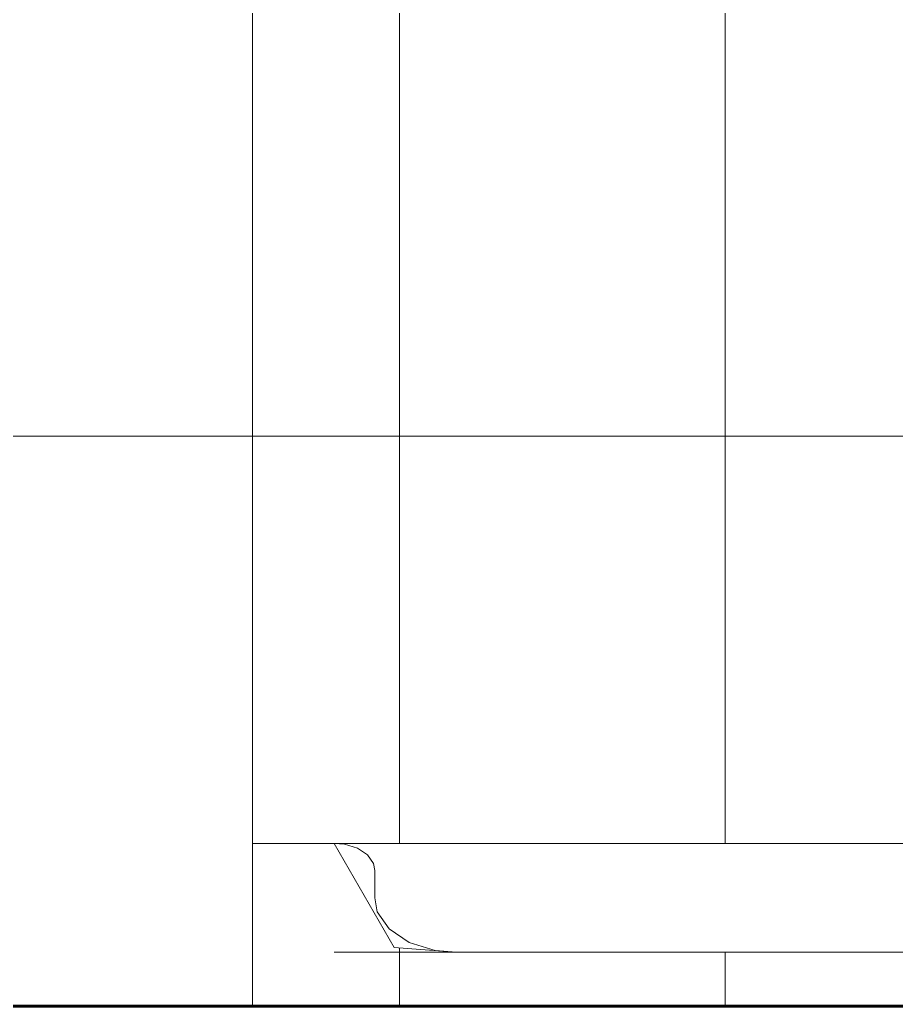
# Model space of a CAD drawing. Header units: metres. Extents: x -41 to 412, y -15 to 25.
# Drawn here: x 325.033 to 325.571, y -14.621 to -14.015 of the extents above; entities that cross this region are included whole.
import ezdxf

# ---------------------------------------------------------------- set-up
doc = ezdxf.new("R2010")
doc.units = ezdxf.units.M
doc.header["$MEASUREMENT"] = 0
doc.set_wipeout_variables(frame=1)
doc.linetypes.add('Wipeout_Contour', pattern=[1, 0, -1])
for name, color, linetype in [('Interior - Furniture', 7, 'Continuous'), ('Interior - Stair & Railing', 7, 'Continuous'), ('Structural - Bearing', 7, 'Continuous')]:
    doc.layers.add(name, color=color, linetype=linetype)

msp = doc.modelspace()

# ---------------------------------------------------------------- hatches: boundary and pattern name
at = {"layer": 'Interior - Stair & Railing', "linetype": 'Continuous', "lineweight": 13}
h = msp.add_hatch(dxfattribs=at)
h.set_pattern_fill('GRID_20X35_0003', color=171, style=0, pattern_type=2)
h.set_pattern_definition([(180, (325.17612, -14.62055), (0, 0.35), []), (90, (325.17612, -14.62055), (0.2, 0), [])])
h.paths.add_polyline_path([(324.07612, -14.62055), (325.17612, -14.62055), (325.17612, -13.42055), (324.07612, -13.42055)])
h.paths.add_polyline_path([(324.37027, -13.63054), (324.37025, -13.62757), (324.37164, -13.62133), (324.37442, -13.61537), (324.37851, -13.60986), (324.38379, -13.60499), (324.39009, -13.60089), (324.39365, -13.59929), (324.39556, -13.59844), (324.39894, -13.59624), (324.40177, -13.59363), (324.4036, -13.59109), (324.40864, -13.5832), (324.40885, -13.58246), (324.4093, -13.58065), (324.40939, -13.58058), (324.4094, -13.58054), (324.64527, -13.58054), (324.64752, -13.53555), (324.64646, -13.53555), (324.64646, -13.52055), (324.64827, -13.52055), (324.64916, -13.50264), (324.64897, -13.5026), (324.64638, -13.50023), (324.64638, -13.4963), (324.64932, -13.48865), (324.65261, -13.48681), (324.66021, -13.48549), (324.67027, -13.48501), (324.68033, -13.48549), (324.68793, -13.48681), (324.69122, -13.48865), (324.69416, -13.4963), (324.69416, -13.50023), (324.69157, -13.5026), (324.69137, -13.50264), (324.69227, -13.52055), (324.69407, -13.52055), (324.69407, -13.53555), (324.69302, -13.53555), (324.69527, -13.58054), (324.93114, -13.58054), (324.93115, -13.58058), (324.93124, -13.58065), (324.93168, -13.58246), (324.93189, -13.5832), (324.93694, -13.59109), (324.93877, -13.59363), (324.9416, -13.59624), (324.94497, -13.59844), (324.94689, -13.59929), (324.95045, -13.60089), (324.95675, -13.60499), (324.96203, -13.60986), (324.96612, -13.61537), (324.9689, -13.62133), (324.97029, -13.62757), (324.97027, -13.63054), (324.97024, -13.63055), (324.95725, -13.63055), (324.95725, -13.63712), (324.95427, -13.65008), (324.9484, -13.66245), (324.93982, -13.67384), (324.92879, -13.68392), (324.91564, -13.69238), (324.90943, -13.69512), (324.89179, -13.70319), (324.85339, -13.71439), (324.81303, -13.72031), (324.78911, -13.72055), (324.55143, -13.72055), (324.5275, -13.72031), (324.48715, -13.71439), (324.44875, -13.70319), (324.43111, -13.69512), (324.4249, -13.69238), (324.41175, -13.68392), (324.40072, -13.67384), (324.39213, -13.66245), (324.38626, -13.65008), (324.38328, -13.63712), (324.38328, -13.63055), (324.3703, -13.63054)], flags=0)

# ---------------------------------------------------------------- linework, layer by layer
at = {"layer": 'Interior - Furniture', "color": 104, "linetype": 'Continuous', "lineweight": 20, "true_color": 0x029e21}
msp.add_line((325.17612, -14.52055), (325.17612, -14.62055), dxfattribs=at)
at = {"layer": 'Interior - Stair & Railing', "color": 171, "linetype": 'Continuous', "lineweight": 13}
msp.add_line((325.17612, -14.52055), (325.17612, -12.82055), dxfattribs=at)
at = {"layer": 'Structural - Bearing', "color": 7, "linetype": 'Continuous', "lineweight": 60}
msp.add_line((324.07612, -14.62055), (325.17612, -14.62055), dxfattribs=at)
at = {"layer": 'Structural - Bearing', "color": 7, "linetype": 'Continuous', "lineweight": 60, "flags": 128}
msp.add_lwpolyline([(325.17612, -14.62055), (326.05612, -14.62055), (326.07612, -14.62055)], dxfattribs=at)

# ---------------------------------------------------------------- wipeouts: each hides what was drawn before it
at = {"color": 254, "linetype": 'Wipeout_Contour', "lineweight": 0, "ltscale": 1303.167271}
msp.add_wipeout([(325.32916, -14.58621), (325.3298, -14.58722), (325.60112, -14.58722), (325.60112, -14.58621)], dxfattribs=at).dxf.layer = 'Interior - Furniture'

# ---------------------------------------------------------------- next in the draw order: wipeouts: each hides what was drawn before it
at = {"color": 254, "linetype": 'Wipeout_Contour', "lineweight": 0, "ltscale": 2933.561819}
msp.add_wipeout([(325.32839, -14.58129), (325.32916, -14.58621), (325.60112, -14.58621), (325.60112, -14.58222), (325.65074, -14.58222), (325.65112, -14.58222), (325.65112, -14.58621), (325.92307, -14.58621), (325.92385, -14.58129)], dxfattribs=at).dxf.layer = 'Interior - Furniture'

# ---------------------------------------------------------------- next in the draw order: wipeouts: each hides what was drawn before it
at = {"color": 254, "linetype": 'Wipeout_Contour', "lineweight": 0, "ltscale": 1303.810581}
msp.add_wipeout([(325.92385, -14.58129), (325.92445, -14.57308), (325.32778, -14.57308), (325.32839, -14.58129)], dxfattribs=at).dxf.layer = 'Interior - Furniture'
at = {"color": 254, "linetype": 'Wipeout_Contour', "lineweight": 0, "ltscale": 1302.435282}
msp.add_wipeout([(325.32916, -14.58621), (325.31877, -14.58621), (325.32131, -14.58722), (325.3298, -14.58722)], dxfattribs=at).dxf.layer = 'Interior - Furniture'

# ---------------------------------------------------------------- next in the draw order: wipeouts: each hides what was drawn before it
at = {"color": 254, "linetype": 'Wipeout_Contour', "lineweight": 0, "ltscale": 1303.808905}
msp.add_wipeout([(325.92445, -14.57308), (325.92482, -14.56254), (325.32742, -14.56254), (325.32778, -14.57308)], dxfattribs=at).dxf.layer = 'Interior - Furniture'
at = {"color": 254, "linetype": 'Wipeout_Contour', "lineweight": 0, "ltscale": 1302.428634}
msp.add_wipeout([(325.32916, -14.58621), (325.32839, -14.58129), (325.31567, -14.58129), (325.31877, -14.58621)], dxfattribs=at).dxf.layer = 'Interior - Furniture'

# ---------------------------------------------------------------- next in the draw order: wipeouts: each hides what was drawn before it
at = {"color": 254, "linetype": 'Wipeout_Contour', "lineweight": 0, "ltscale": 1303.80719}
msp.add_wipeout([(325.92482, -14.56254), (325.92489, -14.55388), (325.32735, -14.55388), (325.32742, -14.56254)], dxfattribs=at).dxf.layer = 'Interior - Furniture'
at = {"color": 254, "linetype": 'Wipeout_Contour', "lineweight": 0, "ltscale": 1302.472844}
msp.add_wipeout([(325.32839, -14.58129), (325.32778, -14.57308), (325.31325, -14.57308), (325.31567, -14.58129)], dxfattribs=at).dxf.layer = 'Interior - Furniture'
at = {"color": 254, "linetype": 'Wipeout_Contour', "lineweight": 0, "ltscale": 1302.323123}
msp.add_wipeout([(325.31877, -14.58621), (325.31169, -14.58621), (325.31669, -14.58722), (325.32131, -14.58722)], dxfattribs=at).dxf.layer = 'Interior - Furniture'

# ---------------------------------------------------------------- next in the draw order: wipeouts: each hides what was drawn before it
at = {"color": 254, "linetype": 'Wipeout_Contour', "lineweight": 0, "ltscale": 1303.80493}
msp.add_wipeout([(325.92489, -14.55388), (325.92489, -14.53722), (325.32735, -14.53722), (325.32735, -14.55388)], dxfattribs=at).dxf.layer = 'Interior - Furniture'
at = {"color": 254, "linetype": 'Wipeout_Contour', "lineweight": 0, "ltscale": 1302.518169}
msp.add_wipeout([(325.32778, -14.57308), (325.32742, -14.56254), (325.31181, -14.56254), (325.31325, -14.57308)], dxfattribs=at).dxf.layer = 'Interior - Furniture'
at = {"color": 254, "linetype": 'Wipeout_Contour', "lineweight": 0, "ltscale": 1302.333939}
msp.add_wipeout([(325.31877, -14.58621), (325.31567, -14.58129), (325.30562, -14.58129), (325.31169, -14.58621)], dxfattribs=at).dxf.layer = 'Interior - Furniture'

# ---------------------------------------------------------------- next in the draw order: wipeouts: each hides what was drawn before it
at = {"color": 254, "linetype": 'Wipeout_Contour', "lineweight": 0, "ltscale": 1303.803054}
msp.add_wipeout([(325.92489, -14.53722), (325.92493, -14.53289), (325.32731, -14.53289), (325.32735, -14.53722)], dxfattribs=at).dxf.layer = 'Interior - Furniture'
at = {"color": 254, "linetype": 'Wipeout_Contour', "lineweight": 0, "ltscale": 1302.567938}
msp.add_wipeout([(325.32742, -14.56254), (325.32735, -14.55388), (325.31151, -14.55388), (325.31181, -14.56254)], dxfattribs=at).dxf.layer = 'Interior - Furniture'
at = {"color": 254, "linetype": 'Wipeout_Contour', "lineweight": 0, "ltscale": 1302.385792}
msp.add_wipeout([(325.31567, -14.58129), (325.31325, -14.57308), (325.30088, -14.57308), (325.30562, -14.58129)], dxfattribs=at).dxf.layer = 'Interior - Furniture'
at = {"color": 254, "linetype": 'Wipeout_Contour', "lineweight": 0, "ltscale": 1302.359215}
msp.add_wipeout([(325.31169, -14.58621), (325.30518, -14.58621), (325.31243, -14.58722), (325.31669, -14.58722)], dxfattribs=at).dxf.layer = 'Interior - Furniture'

# ---------------------------------------------------------------- next in the draw order: wipeouts: each hides what was drawn before it
at = {"color": 254, "linetype": 'Wipeout_Contour', "lineweight": 0, "ltscale": 1303.802199}
msp.add_wipeout([(325.92511, -14.52762), (325.32713, -14.52762), (325.32731, -14.53289), (325.92493, -14.53289)], dxfattribs=at).dxf.layer = 'Interior - Furniture'
at = {"color": 254, "linetype": 'Wipeout_Contour', "lineweight": 0, "ltscale": 1302.579314}
msp.add_wipeout([(325.32735, -14.55388), (325.32735, -14.53722), (325.31151, -14.53722), (325.31151, -14.55388)], dxfattribs=at).dxf.layer = 'Interior - Furniture'
at = {"color": 254, "linetype": 'Wipeout_Contour', "lineweight": 0, "ltscale": 1302.438397}
msp.add_wipeout([(325.31325, -14.57308), (325.31181, -14.56254), (325.29805, -14.56254), (325.30088, -14.57308)], dxfattribs=at).dxf.layer = 'Interior - Furniture'
at = {"color": 254, "linetype": 'Wipeout_Contour', "lineweight": 0, "ltscale": 1302.348625}
msp.add_wipeout([(325.31169, -14.58621), (325.30562, -14.58129), (325.29636, -14.58129), (325.30518, -14.58621)], dxfattribs=at).dxf.layer = 'Interior - Furniture'

# ---------------------------------------------------------------- next in the draw order: wipeouts: each hides what was drawn before it
at = {"color": 254, "linetype": 'Wipeout_Contour', "lineweight": 0, "ltscale": 1303.801363}
msp.add_wipeout([(325.92511, -14.52762), (325.92541, -14.52351), (325.32683, -14.52351), (325.32713, -14.52762)], dxfattribs=at).dxf.layer = 'Interior - Furniture'
at = {"color": 254, "linetype": 'Wipeout_Contour', "lineweight": 0, "ltscale": 1302.570274}
msp.add_wipeout([(325.32735, -14.53722), (325.32731, -14.53289), (325.31136, -14.53289), (325.31151, -14.53722)], dxfattribs=at).dxf.layer = 'Interior - Furniture'
at = {"color": 254, "linetype": 'Wipeout_Contour', "lineweight": 0, "ltscale": 1302.502813}
msp.add_wipeout([(325.31181, -14.56254), (325.31151, -14.55388), (325.29746, -14.55388), (325.29805, -14.56254)], dxfattribs=at).dxf.layer = 'Interior - Furniture'
at = {"color": 254, "linetype": 'Wipeout_Contour', "lineweight": 0, "ltscale": 1302.367204}
msp.add_wipeout([(325.30562, -14.58129), (325.30088, -14.57308), (325.28948, -14.57308), (325.29636, -14.58129)], dxfattribs=at).dxf.layer = 'Interior - Furniture'
at = {"color": 254, "linetype": 'Wipeout_Contour', "lineweight": 0, "ltscale": 1302.382442}
msp.add_wipeout([(325.30518, -14.58621), (325.29947, -14.58621), (325.3087, -14.58722), (325.31243, -14.58722)], dxfattribs=at).dxf.layer = 'Interior - Furniture'

# ---------------------------------------------------------------- next in the draw order: wipeouts: each hides what was drawn before it
at = {"color": 254, "linetype": 'Wipeout_Contour', "lineweight": 0, "ltscale": 1303.800778}
msp.add_wipeout([(325.92541, -14.52351), (325.9258, -14.52106), (325.32644, -14.52106), (325.32683, -14.52351)], dxfattribs=at).dxf.layer = 'Interior - Furniture'
at = {"color": 254, "linetype": 'Wipeout_Contour', "lineweight": 0, "ltscale": 1302.542885}
msp.add_wipeout([(325.31064, -14.52762), (325.31136, -14.53289), (325.32731, -14.53289), (325.32713, -14.52762)], dxfattribs=at).dxf.layer = 'Interior - Furniture'
at = {"color": 254, "linetype": 'Wipeout_Contour', "lineweight": 0, "ltscale": 1302.519607}
msp.add_wipeout([(325.31151, -14.55388), (325.31151, -14.53722), (325.29746, -14.53722), (325.29746, -14.55388)], dxfattribs=at).dxf.layer = 'Interior - Furniture'
at = {"color": 254, "linetype": 'Wipeout_Contour', "lineweight": 0, "ltscale": 1302.397075}
msp.add_wipeout([(325.30088, -14.57308), (325.29805, -14.56254), (325.28537, -14.56254), (325.28948, -14.57308)], dxfattribs=at).dxf.layer = 'Interior - Furniture'
at = {"color": 254, "linetype": 'Wipeout_Contour', "lineweight": 0, "ltscale": 1302.355955}
msp.add_wipeout([(325.30518, -14.58621), (325.29636, -14.58129), (325.28824, -14.58129), (325.29947, -14.58621)], dxfattribs=at).dxf.layer = 'Interior - Furniture'

# ---------------------------------------------------------------- next in the draw order: wipeouts: each hides what was drawn before it
at = {"color": 254, "linetype": 'Wipeout_Contour', "lineweight": 0, "ltscale": 1303.800514}
msp.add_wipeout([(325.9258, -14.52106), (325.92612, -14.52055), (325.32612, -14.52055), (325.32644, -14.52106)], dxfattribs=at).dxf.layer = 'Interior - Furniture'
at = {"color": 254, "linetype": 'Wipeout_Contour', "lineweight": 0, "ltscale": 1302.50731}
msp.add_wipeout([(325.31151, -14.53722), (325.31136, -14.53289), (325.29717, -14.53289), (325.29746, -14.53722)], dxfattribs=at).dxf.layer = 'Interior - Furniture'
at = {"color": 254, "linetype": 'Wipeout_Contour', "lineweight": 0, "ltscale": 1302.449891}
msp.add_wipeout([(325.29805, -14.56254), (325.29746, -14.55388), (325.28452, -14.55388), (325.28537, -14.56254)], dxfattribs=at).dxf.layer = 'Interior - Furniture'
at = {"color": 254, "linetype": 'Wipeout_Contour', "lineweight": 0, "ltscale": 1302.349896}
msp.add_wipeout([(325.29636, -14.58129), (325.28948, -14.57308), (325.27948, -14.57308), (325.28824, -14.58129)], dxfattribs=at).dxf.layer = 'Interior - Furniture'
at = {"color": 254, "linetype": 'Wipeout_Contour', "lineweight": 0, "ltscale": 1302.401182}
msp.add_wipeout([(325.29478, -14.58621), (325.30563, -14.58722), (325.3087, -14.58722), (325.29947, -14.58621)], dxfattribs=at).dxf.layer = 'Interior - Furniture'

# ---------------------------------------------------------------- next in the draw order: wipeouts: each hides what was drawn before it
at = {"color": 254, "linetype": 'Wipeout_Contour', "lineweight": 0, "ltscale": 1302.520954}
msp.add_wipeout([(325.32683, -14.52351), (325.30943, -14.52351), (325.31064, -14.52762), (325.32713, -14.52762)], dxfattribs=at).dxf.layer = 'Interior - Furniture'
at = {"color": 254, "linetype": 'Wipeout_Contour', "lineweight": 0, "ltscale": 1302.465676}
msp.add_wipeout([(325.29746, -14.55388), (325.29746, -14.53722), (325.28452, -14.53722), (325.28452, -14.55388)], dxfattribs=at).dxf.layer = 'Interior - Furniture'
at = {"color": 254, "linetype": 'Wipeout_Contour', "lineweight": 0, "ltscale": 1302.360758}
msp.add_wipeout([(325.28948, -14.57308), (325.28537, -14.56254), (325.27425, -14.56254), (325.27948, -14.57308)], dxfattribs=at).dxf.layer = 'Interior - Furniture'
at = {"color": 254, "linetype": 'Wipeout_Contour', "lineweight": 0, "ltscale": 1302.362445}
msp.add_wipeout([(325.28824, -14.58129), (325.28158, -14.58129), (325.29478, -14.58621), (325.29947, -14.58621)], dxfattribs=at).dxf.layer = 'Interior - Furniture'

# ---------------------------------------------------------------- next in the draw order: wipeouts: each hides what was drawn before it
at = {"color": 254, "linetype": 'Wipeout_Contour', "lineweight": 0, "ltscale": 1302.506837}
msp.add_wipeout([(325.32683, -14.52351), (325.32644, -14.52106), (325.30788, -14.52106), (325.30943, -14.52351)], dxfattribs=at).dxf.layer = 'Interior - Furniture'
at = {"color": 254, "linetype": 'Wipeout_Contour', "lineweight": 0, "ltscale": 1302.469424}
msp.add_wipeout([(325.31136, -14.53289), (325.31064, -14.52762), (325.29575, -14.52762), (325.29717, -14.53289)], dxfattribs=at).dxf.layer = 'Interior - Furniture'
at = {"color": 254, "linetype": 'Wipeout_Contour', "lineweight": 0, "ltscale": 1302.402389}
msp.add_wipeout([(325.28537, -14.56254), (325.28452, -14.55388), (325.27317, -14.55388), (325.27425, -14.56254)], dxfattribs=at).dxf.layer = 'Interior - Furniture'
at = {"color": 254, "linetype": 'Wipeout_Contour', "lineweight": 0, "ltscale": 1302.337349}
msp.add_wipeout([(325.28824, -14.58129), (325.27948, -14.57308), (325.27128, -14.57308), (325.28158, -14.58129)], dxfattribs=at).dxf.layer = 'Interior - Furniture'
at = {"color": 254, "linetype": 'Wipeout_Contour', "lineweight": 0, "ltscale": 1302.420165}
msp.add_wipeout([(325.30563, -14.58722), (325.29478, -14.58621), (325.2913, -14.58621), (325.30336, -14.58722)], dxfattribs=at).dxf.layer = 'Interior - Furniture'

# ---------------------------------------------------------------- next in the draw order: wipeouts: each hides what was drawn before it
at = {"color": 254, "linetype": 'Wipeout_Contour', "lineweight": 0, "ltscale": 1302.51617}
msp.add_wipeout([(325.32644, -14.52106), (325.32612, -14.52055), (325.30661, -14.52055), (325.30788, -14.52106)], dxfattribs=at).dxf.layer = 'Interior - Furniture'
at = {"color": 254, "linetype": 'Wipeout_Contour', "lineweight": 0, "ltscale": 1302.453221}
msp.add_wipeout([(325.29746, -14.53722), (325.29717, -14.53289), (325.28409, -14.53289), (325.28452, -14.53722)], dxfattribs=at).dxf.layer = 'Interior - Furniture'
at = {"color": 254, "linetype": 'Wipeout_Contour', "lineweight": 0, "ltscale": 1302.331904}
msp.add_wipeout([(325.27948, -14.57308), (325.27425, -14.56254), (325.26513, -14.56254), (325.27128, -14.57308)], dxfattribs=at).dxf.layer = 'Interior - Furniture'
at = {"color": 254, "linetype": 'Wipeout_Contour', "lineweight": 0, "ltscale": 1302.372211}
msp.add_wipeout([(325.28158, -14.58129), (325.27663, -14.58129), (325.2913, -14.58621), (325.29478, -14.58621)], dxfattribs=at).dxf.layer = 'Interior - Furniture'

# ---------------------------------------------------------------- next in the draw order: linework, layer by layer
at = {"layer": 'Interior - Furniture', "color": 6, "linetype": 'Continuous', "lineweight": 20}
msp.add_line((325.32612, -14.52055), (325.92612, -14.52055), dxfattribs=at)

# ---------------------------------------------------------------- next in the draw order: wipeouts: each hides what was drawn before it
at = {"color": 254, "linetype": 'Wipeout_Contour', "lineweight": 0, "ltscale": 1302.440059}
msp.add_wipeout([(325.30943, -14.52351), (325.29338, -14.52351), (325.29575, -14.52762), (325.31064, -14.52762)], dxfattribs=at).dxf.layer = 'Interior - Furniture'
at = {"color": 254, "linetype": 'Wipeout_Contour', "lineweight": 0, "ltscale": 1302.417139}
msp.add_wipeout([(325.28452, -14.55388), (325.28452, -14.53722), (325.27317, -14.53722), (325.27317, -14.55388)], dxfattribs=at).dxf.layer = 'Interior - Furniture'
at = {"color": 254, "linetype": 'Wipeout_Contour', "lineweight": 0, "ltscale": 1302.332461}
msp.add_wipeout([(325.27128, -14.57308), (325.26519, -14.57308), (325.27663, -14.58129), (325.28158, -14.58129)], dxfattribs=at).dxf.layer = 'Interior - Furniture'
at = {"color": 254, "linetype": 'Wipeout_Contour', "lineweight": 0, "ltscale": 1302.442692}
msp.add_wipeout([(325.30336, -14.58722), (325.2913, -14.58621), (325.28915, -14.58621), (325.30195, -14.58722)], dxfattribs=at).dxf.layer = 'Interior - Furniture'

# ---------------------------------------------------------------- next in the draw order: wipeouts: each hides what was drawn before it
at = {"color": 254, "linetype": 'Wipeout_Contour', "lineweight": 0, "ltscale": 1302.420636}
msp.add_wipeout([(325.30943, -14.52351), (325.30788, -14.52106), (325.29035, -14.52106), (325.29338, -14.52351)], dxfattribs=at).dxf.layer = 'Interior - Furniture'
at = {"color": 254, "linetype": 'Wipeout_Contour', "lineweight": 0, "ltscale": 1302.415821}
msp.add_wipeout([(325.29717, -14.53289), (325.29575, -14.52762), (325.28204, -14.52762), (325.28409, -14.53289)], dxfattribs=at).dxf.layer = 'Interior - Furniture'
at = {"color": 254, "linetype": 'Wipeout_Contour', "lineweight": 0, "ltscale": 1302.362236}
msp.add_wipeout([(325.27425, -14.56254), (325.27317, -14.55388), (325.26386, -14.55388), (325.26513, -14.56254)], dxfattribs=at).dxf.layer = 'Interior - Furniture'
at = {"color": 254, "linetype": 'Wipeout_Contour', "lineweight": 0, "ltscale": 1302.388414}
msp.add_wipeout([(325.2913, -14.58621), (325.27663, -14.58129), (325.27358, -14.58129), (325.28915, -14.58621)], dxfattribs=at).dxf.layer = 'Interior - Furniture'

# ---------------------------------------------------------------- next in the draw order: wipeouts: each hides what was drawn before it
at = {"color": 254, "linetype": 'Wipeout_Contour', "lineweight": 0, "ltscale": 1302.428911}
msp.add_wipeout([(325.30788, -14.52106), (325.30661, -14.52055), (325.28785, -14.52055), (325.29035, -14.52106)], dxfattribs=at).dxf.layer = 'Interior - Furniture'
at = {"color": 254, "linetype": 'Wipeout_Contour', "lineweight": 0, "ltscale": 1302.404578}
msp.add_wipeout([(325.28452, -14.53722), (325.28409, -14.53289), (325.27263, -14.53289), (325.27317, -14.53722)], dxfattribs=at).dxf.layer = 'Interior - Furniture'
at = {"color": 254, "linetype": 'Wipeout_Contour', "lineweight": 0, "ltscale": 1302.312973}
msp.add_wipeout([(325.26513, -14.56254), (325.25835, -14.56254), (325.26519, -14.57308), (325.27128, -14.57308)], dxfattribs=at).dxf.layer = 'Interior - Furniture'
at = {"color": 254, "linetype": 'Wipeout_Contour', "lineweight": 0, "ltscale": 1302.475959}
msp.add_wipeout([(325.30195, -14.58722), (325.28915, -14.58621), (325.28813, -14.58621), (325.30112, -14.58722)], dxfattribs=at).dxf.layer = 'Interior - Furniture'

# ---------------------------------------------------------------- next in the draw order: linework, layer by layer
at = {"layer": 'Interior - Furniture', "color": 6, "linetype": 'Continuous', "lineweight": 20}
msp.add_line((325.30661, -14.52055), (325.32612, -14.52055), dxfattribs=at)

# ---------------------------------------------------------------- next in the draw order: wipeouts: each hides what was drawn before it
at = {"color": 254, "linetype": 'Wipeout_Contour', "lineweight": 0, "ltscale": 1302.385616}
msp.add_wipeout([(325.29338, -14.52351), (325.2786, -14.52351), (325.28204, -14.52762), (325.29575, -14.52762)], dxfattribs=at).dxf.layer = 'Interior - Furniture'
at = {"color": 254, "linetype": 'Wipeout_Contour', "lineweight": 0, "ltscale": 1302.375862}
msp.add_wipeout([(325.27317, -14.55388), (325.27317, -14.53722), (325.26386, -14.53722), (325.26386, -14.55388)], dxfattribs=at).dxf.layer = 'Interior - Furniture'
at = {"color": 254, "linetype": 'Wipeout_Contour', "lineweight": 0, "ltscale": 1302.338064}
msp.add_wipeout([(325.27663, -14.58129), (325.26519, -14.57308), (325.26144, -14.57308), (325.27358, -14.58129)], dxfattribs=at).dxf.layer = 'Interior - Furniture'

# ---------------------------------------------------------------- next in the draw order: wipeouts: each hides what was drawn before it
at = {"color": 254, "linetype": 'Wipeout_Contour', "lineweight": 0, "ltscale": 1302.362719}
msp.add_wipeout([(325.27419, -14.52106), (325.2786, -14.52351), (325.29338, -14.52351), (325.29035, -14.52106)], dxfattribs=at).dxf.layer = 'Interior - Furniture'
at = {"color": 254, "linetype": 'Wipeout_Contour', "lineweight": 0, "ltscale": 1302.36804}
msp.add_wipeout([(325.28409, -14.53289), (325.28204, -14.52762), (325.27001, -14.52762), (325.27263, -14.53289)], dxfattribs=at).dxf.layer = 'Interior - Furniture'
at = {"color": 254, "linetype": 'Wipeout_Contour', "lineweight": 0, "ltscale": 1302.331183}
msp.add_wipeout([(325.26513, -14.56254), (325.26386, -14.55388), (325.25694, -14.55388), (325.25835, -14.56254)], dxfattribs=at).dxf.layer = 'Interior - Furniture'
at = {"color": 254, "linetype": 'Wipeout_Contour', "lineweight": 0, "ltscale": 1302.418332}
msp.add_wipeout([(325.28915, -14.58621), (325.27358, -14.58129), (325.27233, -14.58129), (325.28813, -14.58621)], dxfattribs=at).dxf.layer = 'Interior - Furniture'

# ---------------------------------------------------------------- next in the draw order: linework, layer by layer
at = {"layer": 'Interior - Furniture', "color": 104, "linetype": 'Continuous', "lineweight": 20, "true_color": 0x029e21}
for p, q in [((325.26312, -14.58455), (325.30112, -14.58722)), ((325.22612, -14.58722), (326.02612, -14.58722))]:
    msp.add_line(p, q, dxfattribs=at)

# ---------------------------------------------------------------- next in the draw order: wipeouts: each hides what was drawn before it
at = {"color": 254, "linetype": 'Wipeout_Contour', "lineweight": 0, "ltscale": 1302.363331}
msp.add_wipeout([(325.27056, -14.52055), (325.27419, -14.52106), (325.29035, -14.52106), (325.28785, -14.52055)], dxfattribs=at).dxf.layer = 'Interior - Furniture'
at = {"color": 254, "linetype": 'Wipeout_Contour', "lineweight": 0, "ltscale": 1302.36328}
msp.add_wipeout([(325.27317, -14.53722), (325.27263, -14.53289), (325.26322, -14.53289), (325.26386, -14.53722)], dxfattribs=at).dxf.layer = 'Interior - Furniture'
at = {"color": 254, "linetype": 'Wipeout_Contour', "lineweight": 0, "ltscale": 1302.30684}
msp.add_wipeout([(325.25418, -14.56254), (325.26144, -14.57308), (325.26519, -14.57308), (325.25835, -14.56254)], dxfattribs=at).dxf.layer = 'Interior - Furniture'

# ---------------------------------------------------------------- next in the draw order: linework, layer by layer
at = {"layer": 'Interior - Furniture', "color": 6, "linetype": 'Continuous', "lineweight": 20}
msp.add_line((325.28785, -14.52055), (325.30661, -14.52055), dxfattribs=at)

# ---------------------------------------------------------------- next in the draw order: wipeouts: each hides what was drawn before it
at = {"color": 254, "linetype": 'Wipeout_Contour', "lineweight": 0, "ltscale": 1302.337369}
msp.add_wipeout([(325.28204, -14.52762), (325.2786, -14.52351), (325.26563, -14.52351), (325.27001, -14.52762)], dxfattribs=at).dxf.layer = 'Interior - Furniture'
at = {"color": 254, "linetype": 'Wipeout_Contour', "lineweight": 0, "ltscale": 1302.343431}
msp.add_wipeout([(325.26386, -14.55388), (325.26386, -14.53722), (325.25694, -14.53722), (325.25694, -14.55388)], dxfattribs=at).dxf.layer = 'Interior - Furniture'
at = {"color": 254, "linetype": 'Wipeout_Contour', "lineweight": 0, "ltscale": 1302.361821}
msp.add_wipeout([(325.27358, -14.58129), (325.26144, -14.57308), (325.26, -14.57308), (325.27233, -14.58129)], dxfattribs=at).dxf.layer = 'Interior - Furniture'

# ---------------------------------------------------------------- next in the draw order: wipeouts: each hides what was drawn before it
at = {"color": 254, "linetype": 'Wipeout_Contour', "lineweight": 0, "ltscale": 1302.311429}
msp.add_wipeout([(325.2786, -14.52351), (325.27419, -14.52106), (325.26002, -14.52106), (325.26563, -14.52351)], dxfattribs=at).dxf.layer = 'Interior - Furniture'
at = {"color": 254, "linetype": 'Wipeout_Contour', "lineweight": 0, "ltscale": 1302.328293}
msp.add_wipeout([(325.27263, -14.53289), (325.27001, -14.52762), (325.26015, -14.52762), (325.26322, -14.53289)], dxfattribs=at).dxf.layer = 'Interior - Furniture'
at = {"color": 254, "linetype": 'Wipeout_Contour', "lineweight": 0, "ltscale": 1302.310992}
msp.add_wipeout([(325.25268, -14.55388), (325.25418, -14.56254), (325.25835, -14.56254), (325.25694, -14.55388)], dxfattribs=at).dxf.layer = 'Interior - Furniture'

# ---------------------------------------------------------------- next in the draw order: wipeouts: each hides what was drawn before it
at = {"color": 254, "linetype": 'Wipeout_Contour', "lineweight": 0, "ltscale": 1302.304993}
msp.add_wipeout([(325.25541, -14.52055), (325.26002, -14.52106), (325.27419, -14.52106), (325.27056, -14.52055)], dxfattribs=at).dxf.layer = 'Interior - Furniture'
at = {"color": 254, "linetype": 'Wipeout_Contour', "lineweight": 0, "ltscale": 1302.33098}
msp.add_wipeout([(325.26386, -14.53722), (325.26322, -14.53289), (325.25623, -14.53289), (325.25694, -14.53722)], dxfattribs=at).dxf.layer = 'Interior - Furniture'
at = {"color": 254, "linetype": 'Wipeout_Contour', "lineweight": 0, "ltscale": 1302.322088}
msp.add_wipeout([(325.26144, -14.57308), (325.25418, -14.56254), (325.25264, -14.56254), (325.26, -14.57308)], dxfattribs=at).dxf.layer = 'Interior - Furniture'

# ---------------------------------------------------------------- next in the draw order: wipeouts: each hides what was drawn before it
at = {"color": 254, "linetype": 'Wipeout_Contour', "lineweight": 0, "ltscale": 1302.297854}
msp.add_wipeout([(325.27001, -14.52762), (325.26563, -14.52351), (325.255, -14.52351), (325.26015, -14.52762)], dxfattribs=at).dxf.layer = 'Interior - Furniture'
at = {"color": 254, "linetype": 'Wipeout_Contour', "lineweight": 0, "ltscale": 1302.321091}
msp.add_wipeout([(325.25268, -14.53722), (325.25268, -14.55388), (325.25694, -14.55388), (325.25694, -14.53722)], dxfattribs=at).dxf.layer = 'Interior - Furniture'

# ---------------------------------------------------------------- next in the draw order: linework, layer by layer
at = {"layer": 'Interior - Furniture', "color": 6, "linetype": 'Continuous', "lineweight": 20}
msp.add_line((325.27056, -14.52055), (325.28785, -14.52055), dxfattribs=at)

# ---------------------------------------------------------------- next in the draw order: wipeouts: each hides what was drawn before it
at = {"color": 254, "linetype": 'Wipeout_Contour', "lineweight": 0, "ltscale": 1302.269583}
msp.add_wipeout([(325.26563, -14.52351), (325.26002, -14.52106), (325.2484, -14.52106), (325.255, -14.52351)], dxfattribs=at).dxf.layer = 'Interior - Furniture'
at = {"color": 254, "linetype": 'Wipeout_Contour', "lineweight": 0, "ltscale": 1302.298748}
msp.add_wipeout([(325.26322, -14.53289), (325.26015, -14.52762), (325.25281, -14.52762), (325.25623, -14.53289)], dxfattribs=at).dxf.layer = 'Interior - Furniture'
at = {"color": 254, "linetype": 'Wipeout_Contour', "lineweight": 0, "ltscale": 1302.307619}
msp.add_wipeout([(325.25418, -14.56254), (325.25268, -14.55388), (325.25112, -14.55388), (325.25264, -14.56254)], dxfattribs=at).dxf.layer = 'Interior - Furniture'

# ---------------------------------------------------------------- next in the draw order: linework, layer by layer
at = {"layer": 'Interior - Furniture', "color": 104, "linetype": 'Continuous', "lineweight": 20, "true_color": 0x029e21, "flags": 128}
msp.add_lwpolyline([(325.25264, -14.56254), (325.26, -14.57308), (325.27233, -14.58129), (325.28813, -14.58621), (325.30112, -14.58722)], dxfattribs=at)

# ---------------------------------------------------------------- next in the draw order: wipeouts: each hides what was drawn before it
at = {"color": 254, "linetype": 'Wipeout_Contour', "lineweight": 0, "ltscale": 1302.256735}
msp.add_wipeout([(325.26002, -14.52106), (325.25541, -14.52055), (325.24297, -14.52055), (325.2484, -14.52106)], dxfattribs=at).dxf.layer = 'Interior - Furniture'
at = {"color": 254, "linetype": 'Wipeout_Contour', "lineweight": 0, "ltscale": 1302.309114}
msp.add_wipeout([(325.25623, -14.53289), (325.25193, -14.53289), (325.25268, -14.53722), (325.25694, -14.53722)], dxfattribs=at).dxf.layer = 'Interior - Furniture'

# ---------------------------------------------------------------- next in the draw order: wipeouts: each hides what was drawn before it
at = {"color": 254, "linetype": 'Wipeout_Contour', "lineweight": 0, "ltscale": 1302.269601}
msp.add_wipeout([(325.26015, -14.52762), (325.255, -14.52351), (325.24709, -14.52351), (325.25281, -14.52762)], dxfattribs=at).dxf.layer = 'Interior - Furniture'
at = {"color": 254, "linetype": 'Wipeout_Contour', "lineweight": 0, "ltscale": 1302.309461}
msp.add_wipeout([(325.25268, -14.55388), (325.25268, -14.53722), (325.25112, -14.53722), (325.25112, -14.55388)], dxfattribs=at).dxf.layer = 'Interior - Furniture'

# ---------------------------------------------------------------- next in the draw order: wipeouts: each hides what was drawn before it
at = {"color": 254, "linetype": 'Wipeout_Contour', "lineweight": 0, "ltscale": 1302.23995}
msp.add_wipeout([(325.255, -14.52351), (325.2484, -14.52106), (325.23976, -14.52106), (325.24709, -14.52351)], dxfattribs=at).dxf.layer = 'Interior - Furniture'
at = {"color": 254, "linetype": 'Wipeout_Contour', "lineweight": 0, "ltscale": 1302.281952}
msp.add_wipeout([(325.25281, -14.52762), (325.2483, -14.52762), (325.25193, -14.53289), (325.25623, -14.53289)], dxfattribs=at).dxf.layer = 'Interior - Furniture'

# ---------------------------------------------------------------- next in the draw order: wipeouts: each hides what was drawn before it
at = {"color": 254, "linetype": 'Wipeout_Contour', "lineweight": 0, "ltscale": 1302.221325}
msp.add_wipeout([(325.2484, -14.52106), (325.24297, -14.52055), (325.23373, -14.52055), (325.23976, -14.52106)], dxfattribs=at).dxf.layer = 'Interior - Furniture'
at = {"color": 254, "linetype": 'Wipeout_Contour', "lineweight": 0, "ltscale": 1302.301383}
msp.add_wipeout([(325.25268, -14.53722), (325.25193, -14.53289), (325.25036, -14.53289), (325.25112, -14.53722)], dxfattribs=at).dxf.layer = 'Interior - Furniture'

# ---------------------------------------------------------------- next in the draw order: wipeouts: each hides what was drawn before it
at = {"color": 254, "linetype": 'Wipeout_Contour', "lineweight": 0, "ltscale": 1302.255574}
msp.add_wipeout([(325.24709, -14.52351), (325.24223, -14.52351), (325.2483, -14.52762), (325.25281, -14.52762)], dxfattribs=at).dxf.layer = 'Interior - Furniture'

# ---------------------------------------------------------------- next in the draw order: linework, layer by layer
at = {"layer": 'Interior - Furniture', "color": 6, "linetype": 'Continuous', "lineweight": 20}
msp.add_line((325.25541, -14.52055), (325.27056, -14.52055), dxfattribs=at)

# ---------------------------------------------------------------- next in the draw order: wipeouts: each hides what was drawn before it
at = {"color": 254, "linetype": 'Wipeout_Contour', "lineweight": 0, "ltscale": 1302.225692}
msp.add_wipeout([(325.23444, -14.52106), (325.24223, -14.52351), (325.24709, -14.52351), (325.23976, -14.52106)], dxfattribs=at).dxf.layer = 'Interior - Furniture'
at = {"color": 254, "linetype": 'Wipeout_Contour', "lineweight": 0, "ltscale": 1302.286367}
msp.add_wipeout([(325.25193, -14.53289), (325.2483, -14.52762), (325.24668, -14.52762), (325.25036, -14.53289)], dxfattribs=at).dxf.layer = 'Interior - Furniture'

# ---------------------------------------------------------------- next in the draw order: linework, layer by layer
at = {"layer": 'Interior - Furniture', "color": 104, "linetype": 'Continuous', "lineweight": 20, "true_color": 0x029e21, "flags": 128}
msp.add_lwpolyline([(325.25036, -14.53289), (325.25112, -14.53722), (325.25112, -14.55388), (325.25264, -14.56254)], dxfattribs=at)

# ---------------------------------------------------------------- next in the draw order: wipeouts: each hides what was drawn before it
at = {"color": 254, "linetype": 'Wipeout_Contour', "lineweight": 0, "ltscale": 1302.201904}
msp.add_wipeout([(325.22804, -14.52055), (325.23444, -14.52106), (325.23976, -14.52106), (325.23373, -14.52055)], dxfattribs=at).dxf.layer = 'Interior - Furniture'

# ---------------------------------------------------------------- next in the draw order: wipeouts: each hides what was drawn before it
at = {"color": 254, "linetype": 'Wipeout_Contour', "lineweight": 0, "ltscale": 1302.264706}
msp.add_wipeout([(325.2483, -14.52762), (325.24223, -14.52351), (325.24051, -14.52351), (325.24668, -14.52762)], dxfattribs=at).dxf.layer = 'Interior - Furniture'

# ---------------------------------------------------------------- next in the draw order: wipeouts: each hides what was drawn before it
at = {"color": 254, "linetype": 'Wipeout_Contour', "lineweight": 0, "ltscale": 1302.235793}
msp.add_wipeout([(325.24223, -14.52351), (325.23444, -14.52106), (325.23261, -14.52106), (325.24051, -14.52351)], dxfattribs=at).dxf.layer = 'Interior - Furniture'

# ---------------------------------------------------------------- next in the draw order: linework, layer by layer
at = {"layer": 'Interior - Furniture', "color": 6, "linetype": 'Continuous', "lineweight": 20}
msp.add_line((325.24297, -14.52055), (325.25541, -14.52055), dxfattribs=at)

# ---------------------------------------------------------------- next in the draw order: wipeouts: each hides what was drawn before it
at = {"color": 254, "linetype": 'Wipeout_Contour', "lineweight": 0, "ltscale": 1302.20757}
msp.add_wipeout([(325.23444, -14.52106), (325.22804, -14.52055), (325.22612, -14.52055), (325.23261, -14.52106)], dxfattribs=at).dxf.layer = 'Interior - Furniture'

# ---------------------------------------------------------------- next in the draw order: hatches: boundary and pattern name
at = {"layer": 'Interior - Stair & Railing', "linetype": 'Continuous', "lineweight": 13}
h = msp.add_hatch(dxfattribs=at)
h.set_pattern_fill('GRID_20X35_0003', color=171, style=0, pattern_type=2)
h.set_pattern_definition([(180, (326.06612, -14.62055), (0, 0.35), []), (90, (326.06612, -14.62055), (0.2, 0), [])])
h.paths.add_polyline_path([(325.17612, -12.82055), (325.17612, -14.62055), (326.05612, -14.62055), (326.05612, -12.82055)])
h.paths.add_polyline_path([(325.26312, -14.58455), (325.22612, -14.52055), (326.02612, -14.52055), (325.98912, -14.58455), (325.95112, -14.58722), (325.30112, -14.58722)], flags=0)

# ---------------------------------------------------------------- next in the draw order: linework, layer by layer
at = {"layer": 'Interior - Furniture', "color": 104, "linetype": 'Continuous', "lineweight": 20, "true_color": 0x029e21}
msp.add_line((325.22612, -14.52055), (325.26312, -14.58455), dxfattribs=at)
at = {"layer": 'Interior - Furniture', "color": 6, "linetype": 'Continuous', "lineweight": 20}
for p, q in [((325.22612, -14.52055), (325.22804, -14.52055)), ((325.22804, -14.52055), (325.23373, -14.52055)), ((325.23373, -14.52055), (325.24297, -14.52055))]:
    msp.add_line(p, q, dxfattribs=at)
at = {"layer": 'Interior - Furniture', "color": 104, "linetype": 'Continuous', "lineweight": 20, "true_color": 0x029e21, "flags": 128}
msp.add_lwpolyline([(325.17612, -14.52055), (325.22612, -14.52055), (325.23261, -14.52106), (325.24051, -14.52351), (325.24668, -14.52762), (325.25036, -14.53289)], dxfattribs=at)

doc.saveas('drawing.dxf')
